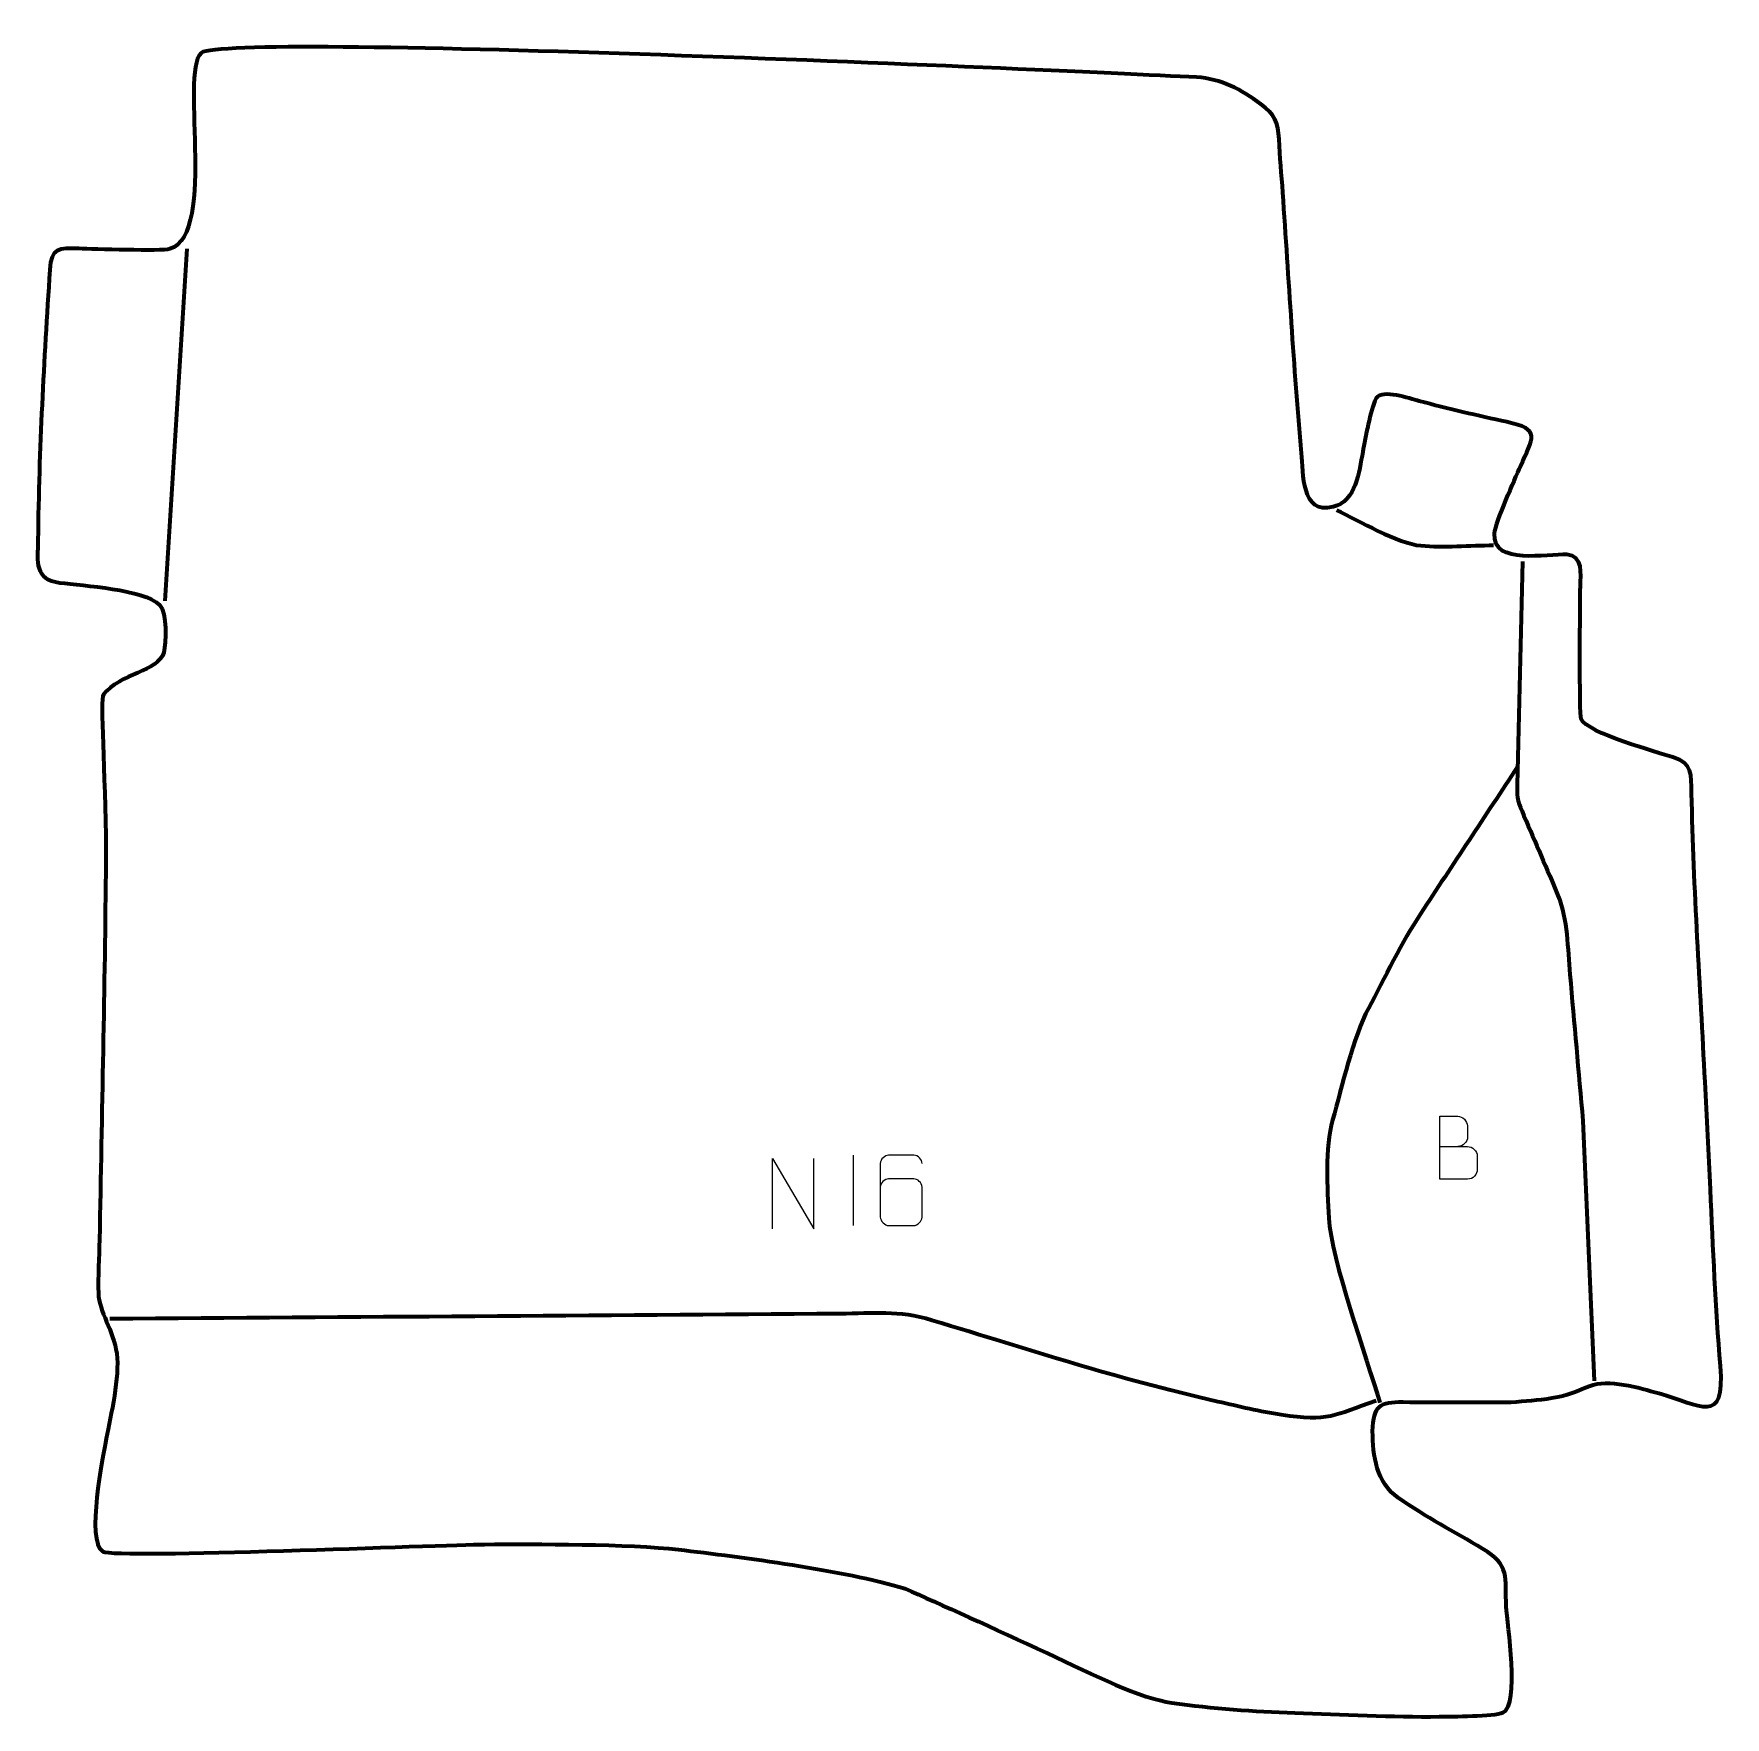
# Model space of a CAD drawing. Header units: millimetres. Extents: x -480 to 120, y 82 to 680.
import ezdxf

# ---------------------------------------------------------------- set-up
doc = ezdxf.new("R2010")
doc.units = ezdxf.units.MM
doc.header["$MEASUREMENT"] = 0
doc.layers.add('layer 1', color=7, linetype='Continuous')
doc.layers.add('layer 2', color=7, linetype='Continuous')

msp = doc.modelspace()

# ---------------------------------------------------------------- linework, layer by layer
at = {"layer": 'layer 1', "color": 242, "lineweight": 158}
msp.add_open_spline([(113.1755, 307.9893), (113.8123, 295.2907), (114.449, 282.5922), (115.0858, 269.8937), (115.0858, 269.8937), (116.1111, 248.9241), (116.7724, 227.9238), (118.6615, 207.0092), (118.6615, 207.0092), (120.3135, 185.6659), (111.6239, 193.3303), (96.7364, 197.4504), (96.7364, 197.4504), (89.8006, 199.3698), (78.9644, 202.6679), (72.0862, 199.993), (72.0862, 199.993), (66.4842, 197.8144), (65.1049, 196.772), (58.7412, 195.7664), (58.7412, 195.7664), (54.0012, 195.0173), (49.1737, 194.6559), (44.3893, 194.3111), (44.3893, 194.3111), (31.5424, 194.2361), (18.8848, 194.1909), (6.0325, 194.3377), (6.0325, 194.3377), (-2.3149, 194.433), (-4.506, 193.0881), (-4.7988, 184.0145), (-4.7988, 184.0145), (-4.8461, 175.2545), (-3.3653, 165.6342), (4.2932, 160.2718), (4.2932, 160.2718), (14.0899, 153.4737), (24.0473, 148.3074), (34.1927, 142.2753), (34.1927, 142.2753), (44.0355, 136.4231), (42.2212, 132.1521), (42.5821, 121.6889), (42.5821, 121.6889), (42.9145, 115.6417), (47.6327, 86.7166), (41.4353, 84.111), (41.4353, 84.111), (38.2227, 82.7605), (23.2979, 82.7346), (18.795, 82.6795), (18.795, 82.6795), (2.418, 82.4791), (-15.9854, 83.4063), (-32.4432, 83.9652), (-32.4432, 83.9652), (-47.1489, 84.5621), (-61.516, 85.4871), (-76.0991, 87.5704), (-76.0991, 87.5704), (-87.2523, 89.1637), (-103.2884, 97.1695), (-120.5857, 105.2541), (-120.5857, 105.2541), (-138.9639, 113.8438), (-158.6302, 122.6912), (-170.8496, 128.1648), (-170.8496, 128.1648), (-192.5927, 134.726), (-228.5957, 139.2797), (-251.1914, 141.9528), (-251.1914, 141.9528), (-268.6047, 144.013), (-302.064, 143.9068), (-320.0704, 143.7981), (-320.0704, 143.7981), (-334.7626, 143.7094), (-450.4384, 138.6691), (-455.5262, 141.2684), (-455.5262, 141.2684), (-461.6162, 145.1179), (-455.3905, 175.0834), (-454.2546, 181.3199), (-454.2546, 181.3199), (-452.6989, 189.8611), (-449.4264, 203.1107), (-450.5679, 211.5674), (-450.5679, 211.5674), (-451.6561, 219.6291), (-456.8392, 226.4532), (-457.0665, 232.8494), (-457.0665, 232.8494), (-457.2713, 238.6147), (-456.7932, 245.888), (-456.682, 251.8801), (-456.682, 251.8801), (-455.8507, 296.6755), (-454.8223, 341.464), (-454.4386, 386.2668), (-454.4386, 386.2668), (-454.428, 387.523), (-454.4185, 388.7797), (-454.4235, 390.0359), (-454.4235, 390.0359), (-454.5871, 418.64), (-456.5809, 443.6398), (-455.2631, 445.3674), (-455.2631, 445.3674), (-449.4612, 452.9729), (-435.6866, 453.5382), (-433.8914, 460.3034), (-433.8914, 460.3034), (-432.9741, 463.7604), (-432.6445, 474.5682), (-435.3235, 477.1797), (-435.3235, 477.1797), (-441.1299, 482.8397), (-462.3362, 484.0039), (-470.7165, 485.0796), (-470.7165, 485.0796), (-479.9801, 486.3262), (-478.6197, 492.2463), (-478.5301, 500.1458), (-478.5301, 500.1458), (-478.1572, 533.0292), (-476.407, 563.3927), (-474.2997, 596.0957), (-474.2997, 596.0957), (-473.7936, 603.9493), (-471.2074, 603.8693), (-463.8342, 603.635), (-463.8342, 603.635), (-459.0857, 603.4841), (-434.5649, 602.6541), (-431.7338, 603.5171), (-431.7338, 603.5171), (-414.5814, 608.7457), (-429.0114, 670.2219), (-419.8301, 673.4345), (-419.8301, 673.4345), (-401.4294, 679.873), (-122.7733, 667.179), (-67.3209, 664.4408), (-67.3209, 664.4408), (-58.6028, 664.0103), (-51.4053, 660.0014), (-44.4629, 654.966), (-44.4629, 654.966), (-39.5395, 651.3949), (-38.4245, 648.4451), (-38.013, 642.4864), (-38.013, 642.4864), (-37.7022, 636.2099), (-37.1394, 629.8), (-36.6795, 623.5187), (-36.6795, 623.5187), (-34.4789, 592.5503), (-32.8577, 561.9686), (-30.0159, 530.9995), (-30.0159, 530.9995), (-29.3751, 524.0151), (-30.1483, 509.1188), (-18.8496, 511.9541), (-18.8496, 511.9541), (-10.6051, 514.023), (-9.6431, 524.4014), (-8.3374, 531.517), (-8.3374, 531.517), (-7.3523, 536.8855), (-5.6933, 545.7797), (-3.5936, 550.5382), (-3.5936, 550.5382), (-1.1957, 553.9038), (8.1913, 550.4128), (11.7455, 549.4956), (11.7455, 549.4956), (22.0453, 546.8376), (32.4465, 544.3268), (42.8526, 542.1234), (42.8526, 542.1234), (55.1395, 539.5363), (52.17, 536.5546), (47.657, 526.3956), (47.657, 526.3956), (45.5567, 521.6674), (38.9709, 506.8906), (38.4247, 502.5517), (38.4247, 502.5517), (37.7531, 490.9939), (57.2499, 495.4965), (64.1507, 495.0372), (64.1507, 495.0372), (70.0652, 494.484), (69.0299, 488.4438), (68.9096, 483.761), (68.9096, 483.761), (68.7893, 478.8443), (68.5465, 438.228), (69.1586, 436.7401), (69.1586, 436.7401), (71.2418, 431.6763), (96.1844, 424.9666), (101.7867, 423.1452), (101.7867, 423.1452), (108.7958, 420.8665), (108.2664, 417.165), (108.4078, 410.4231), (108.4078, 410.4231), (109.1233, 376.3208), (111.4646, 342.0828), (113.1755, 307.9893)], degree=3, knots=[0, 0, 0, 0, 0.01851852, 0.01851852, 0.01851852, 0.01851852, 0.03703704, 0.03703704, 0.03703704, 0.03703704, 0.05555556, 0.05555556, 0.05555556, 0.05555556, 0.07407407, 0.07407407, 0.07407407, 0.07407407, 0.09259259, 0.09259259, 0.09259259, 0.09259259, 0.11111111, 0.11111111, 0.11111111, 0.11111111, 0.12962963, 0.12962963, 0.12962963, 0.12962963, 0.14814815, 0.14814815, 0.14814815, 0.14814815, 0.16666667, 0.16666667, 0.16666667, 0.16666667, 0.18518519, 0.18518519, 0.18518519, 0.18518519, 0.2037037, 0.2037037, 0.2037037, 0.2037037, 0.22222222, 0.22222222, 0.22222222, 0.22222222, 0.24074074, 0.24074074, 0.24074074, 0.24074074, 0.25925926, 0.25925926, 0.25925926, 0.25925926, 0.27777778, 0.27777778, 0.27777778, 0.27777778, 0.2962963, 0.2962963, 0.2962963, 0.2962963, 0.31481481, 0.31481481, 0.31481481, 0.31481481, 0.33333333, 0.33333333, 0.33333333, 0.33333333, 0.35185185, 0.35185185, 0.35185185, 0.35185185, 0.37037037, 0.37037037, 0.37037037, 0.37037037, 0.38888889, 0.38888889, 0.38888889, 0.38888889, 0.40740741, 0.40740741, 0.40740741, 0.40740741, 0.42592593, 0.42592593, 0.42592593, 0.42592593, 0.44444444, 0.44444444, 0.44444444, 0.44444444, 0.46296296, 0.46296296, 0.46296296, 0.46296296, 0.48148148, 0.48148148, 0.48148148, 0.48148148, 0.5, 0.5, 0.5, 0.5, 0.51851852, 0.51851852, 0.51851852, 0.51851852, 0.53703704, 0.53703704, 0.53703704, 0.53703704, 0.55555556, 0.55555556, 0.55555556, 0.55555556, 0.57407407, 0.57407407, 0.57407407, 0.57407407, 0.59259259, 0.59259259, 0.59259259, 0.59259259, 0.61111111, 0.61111111, 0.61111111, 0.61111111, 0.62962963, 0.62962963, 0.62962963, 0.62962963, 0.64814815, 0.64814815, 0.64814815, 0.64814815, 0.66666667, 0.66666667, 0.66666667, 0.66666667, 0.68518519, 0.68518519, 0.68518519, 0.68518519, 0.7037037, 0.7037037, 0.7037037, 0.7037037, 0.72222222, 0.72222222, 0.72222222, 0.72222222, 0.74074074, 0.74074074, 0.74074074, 0.74074074, 0.75925926, 0.75925926, 0.75925926, 0.75925926, 0.77777778, 0.77777778, 0.77777778, 0.77777778, 0.7962963, 0.7962963, 0.7962963, 0.7962963, 0.81481481, 0.81481481, 0.81481481, 0.81481481, 0.83333333, 0.83333333, 0.83333333, 0.83333333, 0.85185185, 0.85185185, 0.85185185, 0.85185185, 0.87037037, 0.87037037, 0.87037037, 0.87037037, 0.88888889, 0.88888889, 0.88888889, 0.88888889, 0.90740741, 0.90740741, 0.90740741, 0.90740741, 0.92592593, 0.92592593, 0.92592593, 0.92592593, 0.94444444, 0.94444444, 0.94444444, 0.94444444, 0.96296296, 0.96296296, 0.96296296, 0.96296296, 1, 1, 1, 1], dxfattribs=at)
at = {"layer": 'layer 2', "color": 184, "lineweight": 158}
msp.add_open_spline([(-425.7324, 603.552), (-425.7324, 603.552), (-433.5375, 478.6685), (-433.5375, 478.6685)], degree=3, dxfattribs=at)
for points, knots in [([(-17.5829, 510.8829), (-9.8415, 507.0767), (4.1493, 498.9597), (12.291, 498.2425), (12.291, 498.2425), (20.3618, 497.5317), (29.7711, 498.3284), (38.1121, 498.3813)], [0, 0, 0, 0, 0.33333333, 0.33333333, 0.33333333, 0.33333333, 1, 1, 1, 1]), ([(48.3651, 492.5605), (47.7412, 466.1487), (47.122, 439.7371), (46.4793, 413.3257), (46.4793, 413.3257), (46.3508, 408.0464), (46.8531, 407.1731), (48.9115, 402.3464), (48.9115, 402.3464), (52.8923, 393.0112), (57.1708, 383.4195), (60.971, 374.0551), (60.971, 374.0551), (64.4218, 365.5518), (64.3737, 355.2707), (65.191, 346.0681), (65.191, 346.0681), (66.7287, 328.7532), (68.2612, 311.4377), (69.7962, 294.1226), (69.7962, 294.1226), (69.7962, 294.1226), (73.8147, 201.7828), (73.8147, 201.7828)], [0, 0, 0, 0, 0.14285714, 0.14285714, 0.14285714, 0.14285714, 0.28571429, 0.28571429, 0.28571429, 0.28571429, 0.42857143, 0.42857143, 0.42857143, 0.42857143, 0.57142857, 0.57142857, 0.57142857, 0.57142857, 0.71428571, 0.71428571, 0.71428571, 0.71428571, 1, 1, 1, 1]), ([(46.6471, 419.8331), (35.146, 402.4138), (23.6404, 384.9973), (12.1447, 367.5744), (12.1447, 367.5744), (5.7887, 357.9414), (-0.7247, 344.393), (-6.3052, 334.0065), (-6.3052, 334.0065), (-11.6999, 323.9539), (-15.7439, 305.9889), (-19.0058, 294.4367), (-19.0058, 294.4367), (-21.8275, 284.4259), (-20.9296, 270.3055), (-20.3564, 259.6102), (-20.3564, 259.6102), (-19.5218, 244.9434), (-7.03, 210.2334), (-2.2696, 194.1755)], [0, 0, 0, 0, 0.16666667, 0.16666667, 0.16666667, 0.16666667, 0.33333333, 0.33333333, 0.33333333, 0.33333333, 0.5, 0.5, 0.5, 0.5, 0.66666667, 0.66666667, 0.66666667, 0.66666667, 1, 1, 1, 1]), ([(-3.5925, 194.7044), (-18.5515, 189.5568), (-20.4861, 187.2245), (-37.2183, 189.7432), (-37.2183, 189.7432), (-44.7576, 190.8781), (-52.2868, 192.7405), (-59.7301, 194.4373), (-59.7301, 194.4373), (-96.8143, 202.8814), (-125.1919, 212.4982), (-161.1601, 223.2775), (-161.1601, 223.2775), (-173.3884, 226.9422), (-181.6473, 225.7431), (-193.9822, 225.6188), (-193.9822, 225.6188), (-280.3171, 225.0476), (-366.6529, 224.4122), (-452.9877, 223.8083)], [0, 0, 0, 0, 0.16666667, 0.16666667, 0.16666667, 0.16666667, 0.33333333, 0.33333333, 0.33333333, 0.33333333, 0.5, 0.5, 0.5, 0.5, 0.66666667, 0.66666667, 0.66666667, 0.66666667, 1, 1, 1, 1])]:
    msp.add_open_spline(points, degree=3, knots=knots, dxfattribs=at)
at = {"layer": 'layer 2', "color": 250, "lineweight": 9}
for points, knots in [([(19.053, 285.0076), (22.312, 285.008), (25.5714, 285.008), (28.8311, 285.0076), (28.8311, 285.0076), (30.6004, 284.9921), (32.3233, 283.4371), (32.3233, 281.6013), (32.3233, 281.6013), (32.323, 280.5905), (32.323, 277.8592), (32.3233, 276.8481), (32.3233, 276.8481), (32.3392, 275.184), (30.9579, 273.3802), (28.8785, 273.3954), (28.8785, 273.3954), (25.6185, 273.3957), (22.3588, 273.3957), (19.0995, 273.3954), (19.0995, 273.3954), (19.0995, 280.8458), (19.0995, 288.2959), (19.0995, 295.7457), (19.0995, 295.7457), (21.2256, 295.7457), (23.352, 295.7457), (25.4785, 295.7457), (25.4785, 295.7457), (26.984, 295.7615), (28.862, 294.0503), (28.8779, 292.2926), (28.8779, 292.2926), (28.8775, 290.442), (28.8775, 290.3113), (28.8779, 288.4604), (28.8779, 288.4604), (28.8933, 286.6098), (27.2324, 284.9921), (25.432, 285.0076)], [0, 0, 0, 0, 0.09090909, 0.09090909, 0.09090909, 0.09090909, 0.18181818, 0.18181818, 0.18181818, 0.18181818, 0.27272727, 0.27272727, 0.27272727, 0.27272727, 0.36363636, 0.36363636, 0.36363636, 0.36363636, 0.45454545, 0.45454545, 0.45454545, 0.45454545, 0.54545455, 0.54545455, 0.54545455, 0.54545455, 0.63636364, 0.63636364, 0.63636364, 0.63636364, 0.72727273, 0.72727273, 0.72727273, 0.72727273, 0.81818182, 0.81818182, 0.81818182, 0.81818182, 1, 1, 1, 1]), ([(-217.7988, 255.7972), (-217.7988, 255.7972), (-217.7988, 280.7507), (-217.7988, 280.7507), (-217.7988, 280.7507), (-217.7988, 280.7507), (-203.144, 255.7972), (-203.144, 255.7972), (-203.144, 255.7972), (-203.144, 255.7972), (-203.144, 280.7507), (-203.144, 280.7507)], [0, 0, 0, 0, 0.25, 0.25, 0.25, 0.25, 0.5, 0.5, 0.5, 0.5, 1, 1, 1, 1]), ([(-164.7089, 278.9511), (-164.733, 280.2906), (-166.0892, 281.9438), (-167.6611, 281.9095), (-167.6611, 281.9095), (-170.6459, 281.9092), (-173.6311, 281.9092), (-176.6165, 281.9095), (-176.6165, 281.9095), (-177.8356, 281.9244), (-179.5638, 280.4868), (-179.5688, 278.9511), (-179.5688, 278.9511), (-179.5685, 272.5906), (-179.5685, 266.2298), (-179.5688, 259.8691), (-179.5688, 259.8691), (-179.5641, 258.7062), (-177.8356, 256.9351), (-176.6165, 256.9107), (-176.6165, 256.9107), (-173.6311, 256.911), (-170.6459, 256.911), (-167.6611, 256.9107), (-167.6611, 256.9107), (-166.383, 256.9545), (-164.7133, 258.569), (-164.7089, 259.8691), (-164.7089, 259.8691), (-164.7089, 263.4524), (-164.7089, 267.0355), (-164.7089, 270.6182), (-164.7089, 270.6182), (-164.7474, 272.0964), (-166.3301, 273.5293), (-167.6611, 273.5273), (-167.6611, 273.5273), (-170.6459, 273.5276), (-173.6311, 273.5276), (-176.6165, 273.5273), (-176.6165, 273.5273), (-177.946, 273.5323), (-179.589, 272.025), (-179.5473, 270.5965)], [0, 0, 0, 0, 0.08333333, 0.08333333, 0.08333333, 0.08333333, 0.16666667, 0.16666667, 0.16666667, 0.16666667, 0.25, 0.25, 0.25, 0.25, 0.33333333, 0.33333333, 0.33333333, 0.33333333, 0.41666667, 0.41666667, 0.41666667, 0.41666667, 0.5, 0.5, 0.5, 0.5, 0.58333333, 0.58333333, 0.58333333, 0.58333333, 0.66666667, 0.66666667, 0.66666667, 0.66666667, 0.75, 0.75, 0.75, 0.75, 0.83333333, 0.83333333, 0.83333333, 0.83333333, 1, 1, 1, 1])]:
    msp.add_open_spline(points, degree=3, knots=knots, dxfattribs=at)
msp.add_open_spline([(-189.1388, 281.8975), (-189.1388, 281.8975), (-189.1388, 256.9234), (-189.1388, 256.9234)], degree=3, dxfattribs=at)

doc.saveas('drawing.dxf')
